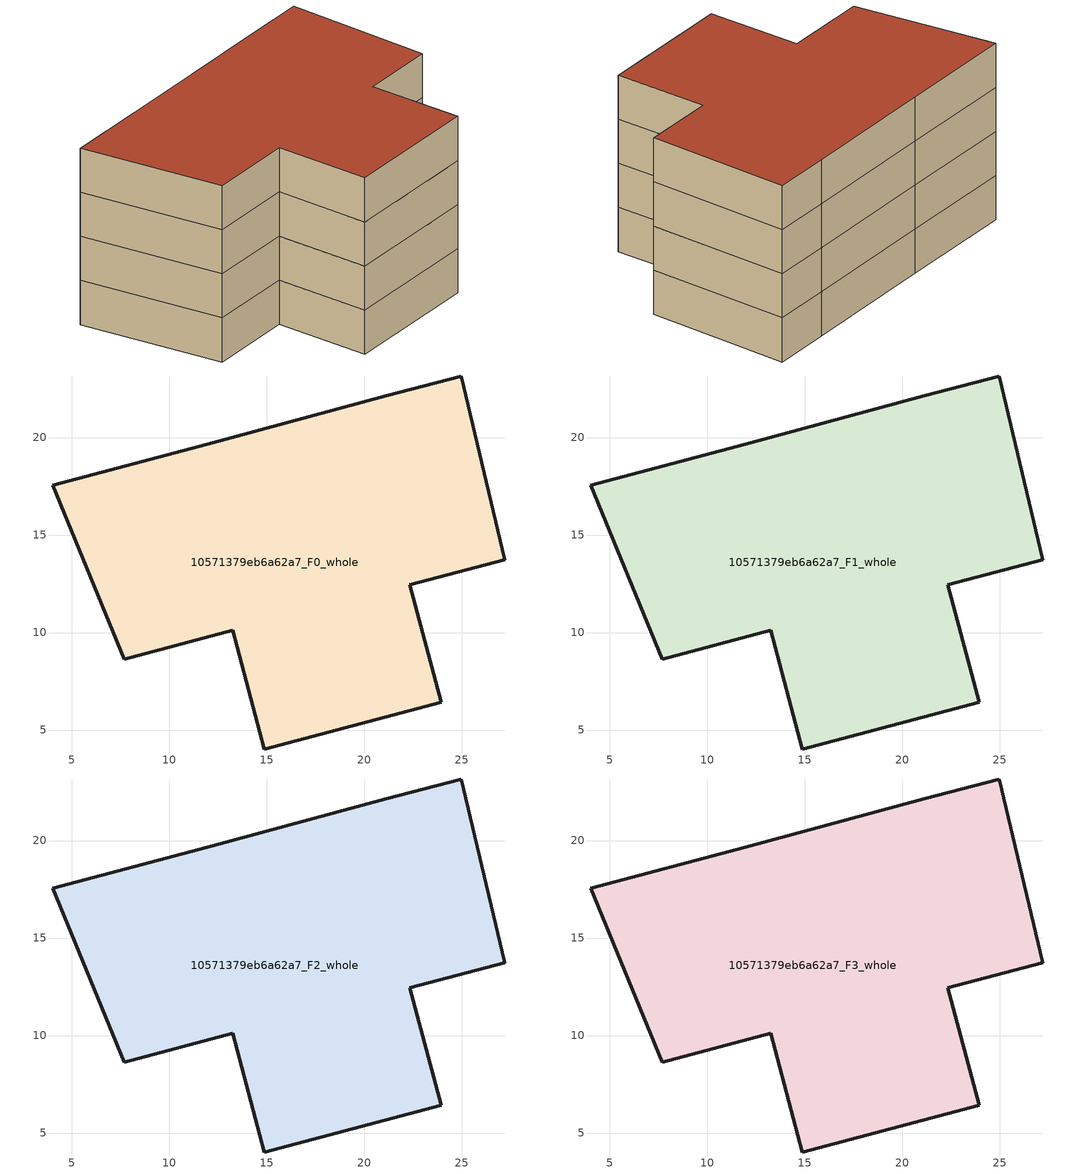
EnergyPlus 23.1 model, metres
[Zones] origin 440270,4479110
10571379eb6a62a7_F0_whole
 floor ground (EU_floor_Construction): 24.97,23.15 27.2,13.73 22.34,12.46 23.95,6.42 14.88,4.03 13.27,10.11 7.69,8.64 4.05,17.56 11.95,19.66 21.13,22.13 z0
 wall outside (EU_wall_Construction): 4.05,17.56 7.69,8.64 13.27,10.11 14.88,4.03 23.95,6.42 22.34,12.46 27.2,13.73 24.97,23.15 21.13,22.13 11.95,19.66 4.05,17.56 z0:3
10571379eb6a62a7_F1_whole
 floor to 10571379eb6a62a7_F0_whole (EU_floor_Construction): 24.97,23.15 27.2,13.73 22.34,12.46 23.95,6.42 14.88,4.03 13.27,10.11 7.69,8.64 4.05,17.56 11.95,19.66 21.13,22.13 z3
 wall outside (EU_wall_Construction): 4.05,17.56 7.69,8.64 13.27,10.11 14.88,4.03 23.95,6.42 22.34,12.46 27.2,13.73 24.97,23.15 21.13,22.13 11.95,19.66 4.05,17.56 z3:6
10571379eb6a62a7_F2_whole
 floor to 10571379eb6a62a7_F1_whole (EU_floor_Construction): 24.97,23.15 27.2,13.73 22.34,12.46 23.95,6.42 14.88,4.03 13.27,10.11 7.69,8.64 4.05,17.56 11.95,19.66 21.13,22.13 z6
 wall outside (EU_wall_Construction): 4.05,17.56 7.69,8.64 13.27,10.11 14.88,4.03 23.95,6.42 22.34,12.46 27.2,13.73 24.97,23.15 21.13,22.13 11.95,19.66 4.05,17.56 z6:9
10571379eb6a62a7_F3_whole
 floor to 10571379eb6a62a7_F2_whole (EU_floor_Construction): 24.97,23.15 27.2,13.73 22.34,12.46 23.95,6.42 14.88,4.03 13.27,10.11 7.69,8.64 4.05,17.56 11.95,19.66 21.13,22.13 z9
 wall outside (EU_wall_Construction): 4.05,17.56 7.69,8.64 13.27,10.11 14.88,4.03 23.95,6.42 22.34,12.46 27.2,13.73 24.97,23.15 21.13,22.13 11.95,19.66 4.05,17.56 z9:12
 roof outside (EU_roof_Construction): 23.95,6.42 22.34,12.46 27.2,13.73 24.97,23.15 21.13,22.13 11.95,19.66 4.05,17.56 7.69,8.64 13.27,10.11 14.88,4.03 z12
[Building]
EU S2 Campaign: North Axis=0; Terrain=City; Solar Distribution=FullExterior
[Site:Location]
Madrid: Latitude=40.5; Longitude=-3.5; Time Zone=1; Elevation=609
[SizingPeriod:WeatherFileDays]
AnnualSizingPeriod: Begin Month=1; Begin Day of Month=1; End Month=12; End Day of Month=31; Day of Week for Start Day=Monday; Use Weather File Daylight Saving Period=No; Use Weather File Rain and Snow Indicators=No
[MATERIAL]
EU_InternalMass_Material: Roughness=MediumRough; Thickness=0.1; Conductivity=1; Density=1800; Specific Heat=900; Thermal Absorptance=0.9; Solar Absorptance=0.7; Visible Absorptance=0.7
[MATERIAL:NOMASS] Roughness=MediumRough; Thermal Absorptance=0.9; Solar Absorptance=0.7; Visible Absorptance=0.7
Name | Thermal Resistance
EU_wall_NoMass | 0.609216
EU_roof_NoMass | 0.513268
EU_floor_NoMass | 0.568163
[CONSTRUCTION]
EU_wall_Construction: EU_wall_NoMass
EU_roof_Construction: EU_roof_NoMass
EU_floor_Construction: EU_floor_NoMass
EU_InternalMass_Construction: EU_InternalMass_Material
[ZONE] Type=1; Multiplier=1; Ceiling Height=autocalculate; Floor Area=autocalculate; Part of Total Floor Area=Yes
Name | Volume
10571379eb6a62a7_F0_whole | 779.078
10571379eb6a62a7_F1_whole; 10571379eb6a62a7_F2_whole; 10571379eb6a62a7_F3_whole | 779.077
[INTERNALMASS] Construction=EU_InternalMass_Construction; Surface Area=259.693
Name | Zone or ZoneList
10571379eb6a62a7_F0_whole_EU_InternalMass | 10571379eb6a62a7_F0_whole
10571379eb6a62a7_F1_whole_EU_InternalMass | 10571379eb6a62a7_F1_whole
10571379eb6a62a7_F2_whole_EU_InternalMass | 10571379eb6a62a7_F2_whole
10571379eb6a62a7_F3_whole_EU_InternalMass | 10571379eb6a62a7_F3_whole
[OTHEREQUIPMENT] Fuel Type=Electricity; Design Level Calculation Method=Watts/Area; Power per Zone Floor Area=1; Fraction Latent=0; Fraction Radiant=0; Fraction Lost=0; Carbon Dioxide Generation Rate=0; EndUse Subcategory=EU_Step8_InternalGains
Name | Zone or ZoneList or Space or SpaceList | Schedule
EU_Step8_InternalGain_10571379eb6a62a7_F0_whole_f000 | 10571379eb6a62a7_F0_whole | EU_Step8_GainSchedule_10571379eb6a62a7_F0_whole_f000
EU_Step8_InternalGain_10571379eb6a62a7_F1_whole_f000 | 10571379eb6a62a7_F1_whole | EU_Step8_GainSchedule_10571379eb6a62a7_F1_whole_f000
EU_Step8_InternalGain_10571379eb6a62a7_F2_whole_f000 | 10571379eb6a62a7_F2_whole | EU_Step8_GainSchedule_10571379eb6a62a7_F2_whole_f000
EU_Step8_InternalGain_10571379eb6a62a7_F3_whole_f000 | 10571379eb6a62a7_F3_whole | EU_Step8_GainSchedule_10571379eb6a62a7_F3_whole_f000
[ZONEVENTILATION:DESIGNFLOWRATE] Schedule=EU_AlwaysOn; Design Flow Rate Calculation Method=AirChanges/Hour; Air Changes per Hour=0.752966; Ventilation Type=Natural; Fan Pressure Rise=0; Fan Total Efficiency=1; Constant Term Coefficient=1; Temperature Term Coefficient=0; Velocity Term Coefficient=0; Velocity Squared Term Coefficient=0; Minimum Indoor Temperature=-100; Maximum Indoor Temperature=100; Delta Temperature=-100; Minimum Outdoor Temperature=-100; Maximum Outdoor Temperature=100; Maximum Wind Speed=40
Name | Zone or ZoneList or Space or SpaceList
EU_ConstantAir_10571379eb6a62a7_F0_whole | 10571379eb6a62a7_F0_whole
EU_ConstantAir_10571379eb6a62a7_F1_whole | 10571379eb6a62a7_F1_whole
EU_ConstantAir_10571379eb6a62a7_F2_whole | 10571379eb6a62a7_F2_whole
EU_ConstantAir_10571379eb6a62a7_F3_whole | 10571379eb6a62a7_F3_whole
[HVACTEMPLATE:THERMOSTAT] Constant Heating Setpoint=20; Constant Cooling Setpoint=50
EU_HeatOnly_10571379eb6a62a7_F0_whole; EU_HeatOnly_10571379eb6a62a7_F1_whole; EU_HeatOnly_10571379eb6a62a7_F2_whole; EU_HeatOnly_10571379eb6a62a7_F3_whole
[HVACTEMPLATE:ZONE:IDEALLOADSAIRSYSTEM] System Availability Schedule=EU_AlwaysOn; Maximum Heating Supply Air Temperature=50; Minimum Cooling Supply Air Temperature=13; Maximum Heating Supply Air Humidity Ratio=0.0156; Minimum Cooling Supply Air Humidity Ratio=0.0077; Heating Limit=NoLimit; Cooling Limit=NoLimit; Heating Availability Schedule=EU_AlwaysOn; Cooling Availability Schedule=EU_CoolingOff; Dehumidification Control Type=ConstantSensibleHeatRatio; Cooling Sensible Heat Ratio=0.7; Dehumidification Setpoint=60; Humidification Control Type=None; Humidification Setpoint=30; Outdoor Air Method=None; Outdoor Air Flow Rate per Person=0.00944; Outdoor Air Flow Rate per Zone Floor Area=0; Outdoor Air Flow Rate per Zone=0; Demand Controlled Ventilation Type=None; Outdoor Air Economizer Type=NoEconomizer; Heat Recovery Type=None; Sensible Heat Recovery Effectiveness=0.7; Latent Heat Recovery Effectiveness=0.65
Name | Template Thermostat
10571379eb6a62a7_F0_whole | EU_HeatOnly_10571379eb6a62a7_F0_whole
10571379eb6a62a7_F1_whole | EU_HeatOnly_10571379eb6a62a7_F1_whole
10571379eb6a62a7_F2_whole | EU_HeatOnly_10571379eb6a62a7_F2_whole
10571379eb6a62a7_F3_whole | EU_HeatOnly_10571379eb6a62a7_F3_whole
[SIZING:ZONE] Zone Cooling Design Supply Air Temperature Input Method=SupplyAirTemperature; Zone Cooling Design Supply Air Temperature=13; Zone Heating Design Supply Air Temperature Input Method=SupplyAirTemperature; Zone Heating Design Supply Air Temperature=50; Zone Cooling Design Supply Air Humidity Ratio=0.008; Zone Heating Design Supply Air Humidity Ratio=0.008; Cooling Design Air Flow Method=DesignDay; Cooling Design Air Flow Rate=0; Cooling Minimum Air Flow per Zone Floor Area=0.000762; Cooling Minimum Air Flow=0; Cooling Minimum Air Flow Fraction=0.2; Heating Design Air Flow Method=DesignDay; Heating Design Air Flow Rate=0; Heating Maximum Air Flow per Zone Floor Area=0.002032; Heating Maximum Air Flow=0.141576; Heating Maximum Air Flow Fraction=0.3; Account for Dedicated Outdoor Air System=No; Dedicated Outdoor Air System Control Strategy=NeutralSupplyAir; Dedicated Outdoor Air Low Setpoint Temperature for Design=autosize; Dedicated Outdoor Air High Setpoint Temperature for Design=autosize; Zone Load Sizing Method=Sensible Load Only No Latent Load; Zone Latent Cooling Design Supply Air Humidity Ratio Input Method=HumidityRatioDifference; Zone Cooling Design Supply Air Humidity Ratio Difference=0.005; Zone Latent Heating Design Supply Air Humidity Ratio Input Method=HumidityRatioDifference; Zone Humidification Design Supply Air Humidity Ratio Difference=0.005
10571379eb6a62a7_F0_whole; 10571379eb6a62a7_F1_whole; 10571379eb6a62a7_F2_whole; 10571379eb6a62a7_F3_whole
[SCHEDULE:CONSTANT]
Name | Hourly Value
EU_AlwaysOn | 1
EU_CoolingOff | 0
[SCHEDULE:FILE] Column Number=1; Rows to Skip at Top=0; Number of Hours of Data=8760; Column Separator=Comma; Interpolate to Timestep=No; Minutes per Item=60; Adjust Schedule for Daylight Savings=Yes
Name | File
EU_Step8_GainSchedule_10571379eb6a62a7_F0_whole_f000 | C:\Users\o_iseri\Desktop\OpenUBEM\openubem\outputs\eu_evidence\EU-11\ES-MAD-BERRUGUETE\idfs\10571379eb6a62a7\10571379eb6a62a7_F0_whole_f000_gain.csv
EU_Step8_GainSchedule_10571379eb6a62a7_F1_whole_f000 | C:\Users\o_iseri\Desktop\OpenUBEM\openubem\outputs\eu_evidence\EU-11\ES-MAD-BERRUGUETE\idfs\10571379eb6a62a7\10571379eb6a62a7_F1_whole_f000_gain.csv
EU_Step8_GainSchedule_10571379eb6a62a7_F2_whole_f000 | C:\Users\o_iseri\Desktop\OpenUBEM\openubem\outputs\eu_evidence\EU-11\ES-MAD-BERRUGUETE\idfs\10571379eb6a62a7\10571379eb6a62a7_F2_whole_f000_gain.csv
EU_Step8_GainSchedule_10571379eb6a62a7_F3_whole_f000 | C:\Users\o_iseri\Desktop\OpenUBEM\openubem\outputs\eu_evidence\EU-11\ES-MAD-BERRUGUETE\idfs\10571379eb6a62a7\10571379eb6a62a7_F3_whole_f000_gain.csv
